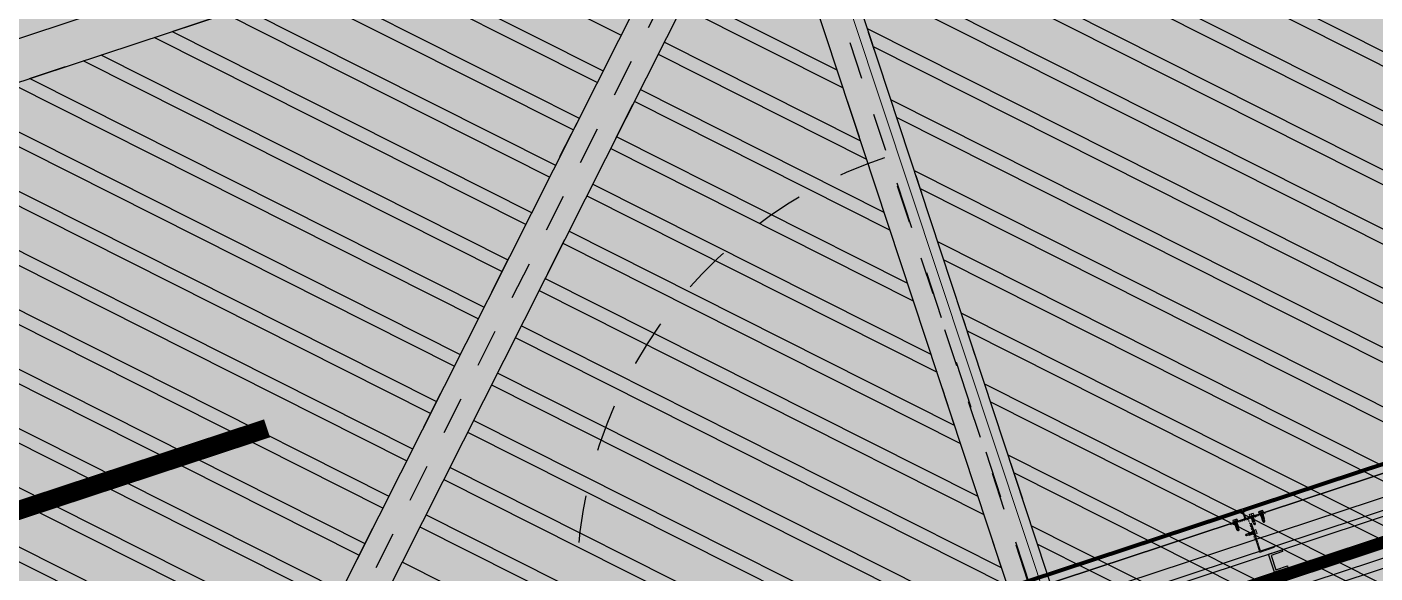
# Model space of a CAD drawing. Header units: metres. Extents: x 678805 to 1359287, y 2747329 to 5497370.
# Drawn here: x 679782.703 to 679786.268, y 2748612.119 to 2748613.563 of the extents above; entities that cross this region are included whole.
import ezdxf

# ---------------------------------------------------------------- set-up
doc = ezdxf.new("R2010")
doc.units = ezdxf.units.M
for name, pattern in [('XREF_MON_BUILDINGS$0$DASH_1', [0.4, 0.1, -0.3]), ('XREF_MON_BUILDINGS$0$Dash_2_', [0.25, 0.125, -0.125]), ('XREF_MON_BUILDINGS$0$Hidden', [0.004, 0.002, -0.002])]:
    doc.linetypes.add(name, pattern=pattern)
for name, color, linetype in [('00_XREF_MON_HSC_PAVEMENT', 7, 'Continuous'), ('00_XREF_TWQ_BUILDINGS', 7, 'Continuous'), ('XREF_MON_BUILDINGS$0$00-Modulos DEFINIDOS', 7, 'Continuous'), ('XREF_MON_BUILDINGS$0$00-Modulos ROOFS', 2, 'Continuous'), ('XREF_MON_BUILDINGS$0$02-L-01_Structure t2', 7, 'Continuous'), ('XREF_MON_BUILDINGS$0$02-L-01_Struture aux', 4, 'Continuous'), ('XREF_MON_BUILDINGS$0$02-L-06_Plan Change', 252, 'Continuous'), ('XREF_MON_BUILDINGS$0$02-L-Insulation', 252, 'Continuous'), ('XREF_MON_BUILDINGS$0$02-L-INT Panel', 5, 'Continuous'), ('XREF_MON_BUILDINGS$0$02-L-panel', 5, 'Continuous'), ('XREF_MON_BUILDINGS$0$02-L-Pergola Arrows', 8, 'Continuous'), ('XREF_MON_BUILDINGS$0$02-L-Pergola Profiles', 8, 'Continuous'), ('XREF_MON_BUILDINGS$0$02-L-Pergola Projection', 8, 'Continuous'), ('XREF_MON_BUILDINGS$0$02-L-Pergola Shades', 15, 'Continuous'), ('XREF_MON_BUILDINGS$0$02-L-Pergola Shades Schematic', 8, 'Continuous')]:
    doc.layers.add(name, color=color, linetype=linetype)
for name, color, linetype, true_color in [('XREF_MON_BUILDINGS$0$0-WIPEOUTS', 7, 'Continuous', 0xffffff), ('XREF_MON_BUILDINGS$0$02-KL-06 Food_Kiosks', 7, 'Continuous', 0xdf5911), ('XREF_MON_BUILDINGS$0$02-L-06_Walls HATCH 01', 9, 'Continuous', 0x808080), ('XREF_MON_BUILDINGS$0$02-L-Pergola Wipeout', 7, 'Continuous', 0xffffff)]:
    doc.layers.add(name, color=color, linetype=linetype, true_color=true_color)
doc.layers.add('XREF_MON_BUILDINGS$0$00-AUX STRUCTURE', color=3, linetype='Continuous', plot=False)
doc.layers.add('XREF_MON_BUILDINGS$0$02-L-Pergola Aux', color=50, linetype='Continuous', plot=False)
for name, color, linetype, lineweight in [('XREF_MON_BUILDINGS$0$02-H-251', 251, 'Continuous', 0), ('XREF_MON_BUILDINGS$0$02-H-254', 254, 'Continuous', 0), ('XREF_MON_BUILDINGS$0$02-L-01_Structure L', 7, 'Continuous', 5), ('XREF_MON_BUILDINGS$0$02-L-01_Structure T', 8, 'Continuous', 5)]:
    doc.layers.add(name, color=color, linetype=linetype, lineweight=lineweight)
doc.layers.add('XREF_MON_HSC_PAVEMENT$0$02-L-Joints-Paviment_06_Concrete Slab in sittu', color=7, linetype='Continuous', lineweight=5, true_color=0x999999)
doc.layers.add('XREF_MON_HSC_PAVEMENT$0$03-TR-Pavement_06_Concrete Slab in situ', color=7, linetype='Continuous', lineweight=9, true_color=0xf7f7f7)
doc.layers.get('XREF_MON_BUILDINGS$0$02-KL-06 Food_Kiosks').off()
doc.linetypes.add('XREF_MON_BUILDINGS$0$BATTING', pattern='A,0.0001,-0.1,[134,ltypeshp.shx,S=0.1,R=0,X=-0.1,Y=0],-0.2,[134,ltypeshp.shx,S=0.1,R=180,X=0.1,Y=0],-0.1', length=0.4001)

# ---------------------------------------------------------------- blocks, each defined once
blk = doc.blocks.new('XREF_MON_BUILDINGS$0$modulo kiosco')
at = {"layer": 'XREF_MON_BUILDINGS$0$0-WIPEOUTS', "true_color": 0xfcfcfc}
h = blk.add_hatch(color=7, dxfattribs=at)
h.dxf.hatch_style = 1
h.paths.add_polyline_path([(119.6986085139215, -61.62058441969566), (119.6986085125245, -56.82058442011476), (124.4986085132696, -56.82058442058042), (124.4986085123383, -61.62058442132547)])
at = {"layer": 'XREF_MON_BUILDINGS$0$00-Modulos ROOFS', "lineweight": 0}
blk.add_lwpolyline([(119.6986085139215, -61.62058441969566), (119.6986085125245, -56.82058442011476), (124.4986085132696, -56.82058442058042), (124.4986085123383, -61.62058442132547)], close=True, dxfattribs=at)
at = {"layer": 'XREF_MON_BUILDINGS$0$00-Modulos ROOFS'}
blk.add_lwpolyline([(124.4986085137352, -57.12058442062698), (124.4986085132696, -56.82058442058042), (124.1986085125245, -56.82058442151174), (119.9986085128039, -56.82058442034759), (119.6986085125245, -56.82058442011476), (119.6986085125245, -57.12058442085981), (119.6986085134558, -61.32058442058042), (119.6986085139215, -61.62058441969566), (119.9986085128039, -61.62058442062698), (124.1986085125245, -61.62058442109264), (124.4986085123383, -61.62058442132547), (124.4986085128039, -61.32058442081325)], close=True, dxfattribs=at)
blk = doc.blocks.new('XREF_MON_BUILDINGS$0$AUTORROSCANTE')
at = {"layer": 'XREF_MON_BUILDINGS$0$02-L-01_Structure t2', "color": 0}
for p, q in [((-31.20000000000002, 5.629165124598842), (-26.19999999999959, 5.62916512459816)), ((-31.19999999999999, -3.410605131648481e-13), (-26.19999999999976, 0)), ((-2.365309734828713, 2.5), (-25, 2.5)), ((0, 0), (-8.999999999999972, 2.5)), ((0, 0), (-3.600692283157343, -1.09366380576239)), ((0, 0), (-2.365309734828713, 2.5)), ((0, 0), (-2.365309734828713, -2.5)), ((-31.20000000000002, -5.629165124598899), (-26.19999999999948, -5.629165124599581)), ((-2.365309734828713, -2.5), (-25, -2.5)), ((-3.600692283157343, -1.09366380576239), (-2.365309734828713, -2.5))]:
    blk.add_line(p, q, dxfattribs=at)
at = {"layer": 'XREF_MON_BUILDINGS$0$02-L-01_Structure t2', "color": 253}
for p, q in [((-25, 3.149999999999977), (-8.999999999999943, 3.150000000000034)), ((-23.47427264461649, -3.14999999999992), (-25, 2.662522019210144)), ((-21.40651940967126, -3.14999999999992), (-23.06020473028568, 3.149999999999864)), ((-19.338766174726, -3.14999999999992), (-20.99245149534045, 3.14999999999992)), ((-17.27101293978083, -3.14999999999992), (-18.92469826039516, 3.150000000000034)), ((-15.20325970483566, -3.14999999999992), (-16.85694502544993, 3.150000000000034)), ((-13.1355064698904, -3.14999999999992), (-14.78919179050473, 3.149999999999977)), ((-11.06775323494514, -3.14999999999992), (-12.72143855555953, 3.149999999999977)), ((-9, -3.14999999999992), (-10.65368532061433, 3.150000000000034)), ((-9, -3.14999999999992), (-8.999999999999972, 3.150000000000034)), ((-25, -3.149999999999977), (-9, -3.149999999999977)), ((-3.600692283157343, -1.09366380576239), (-9, -2.5))]:
    blk.add_line(p, q, dxfattribs=at)
at = {"layer": 'XREF_MON_BUILDINGS$0$02-L-01_Structure t2', "color": 0}
for points in [[(-31.20000000000002, 5.629165124598842), (-26.19999999999996, 5.629165124598842), (-26.19999999999996, -5.629165124599581), (-31.20000000000002, -5.629165124599581)], [(-26.19999999999951, 6.5), (-25, 6.5), (-25, -6.500000000000057), (-26.19999999999951, -6.500000000000057)]]:
    blk.add_lwpolyline(points, close=True, dxfattribs=at)
for centre, start, end in [((-26.98608579049073, 2.367525475711773), 129.2840388374925, 214.1828116507075), ((-26.98608579049073, -2.366719793068796), 145.8304296466695, 230.7332658614822)]:
    blk.add_arc(centre, 4.213914209509284, start, end, dxfattribs=at)
blk = doc.blocks.new('XREF_MON_BUILDINGS$0$ULMA_Montante VV')
at = {"layer": 'XREF_MON_BUILDINGS$0$02-H-251', "ltscale": 125}
h = blk.add_hatch(dxfattribs=at)
h.set_pattern_fill('ANSI31', color=256, scale=0.001, angle=450, style=0)
h.set_pattern_definition([(134.9999999999999, (-0.05125000000043656, -0.00250000000005457), (-0.002245064030267289, -0.002245064030267287), [])])
edge = h.paths.add_edge_path()
edge.add_line((-0.05095000000073924, -0.00250000000005457), (0.04844999999841093, -0.00250000000005457))
edge.add_arc((0.04844999999841093, -0.002200000000129876), 0.0003, 270, 360)
edge.add_line((0.04874999999992724, -0.002200000000129876), (0.04874999999992724, -0.0003000000001520675))
edge.add_arc((0.04844999999841093, -0.0003000000001520675), 0.0003, 0, 90)
edge.add_line((0.04844999999841093, 0), (0, 0))
edge.add_line((0, 0), (0, 0.05719999999996617))
edge.add_arc((-0.0003000000015163096, 0.05719999999996617), 0.0003, 0, 90)
edge.add_line((-0.0003000000015163096, 0.05749999999989086), (-0.002200000000811997, 0.05749999999989086))
edge.add_arc((-0.002200000000811997, 0.05719999999996617), 0.0003, 90, 180)
edge.add_line((-0.002500000000509317, 0.05719999999996617), (-0.002500000000509317, 0))
edge.add_line((-0.002500000000509317, 0), (-0.05095000000073924, 0))
edge.add_arc((-0.05095000000073924, -0.0003000000001520675), 0.0003, 90, 180)
edge.add_line((-0.05125000000043656, -0.0003000000001520675), (-0.05125000000043656, -0.002200000000129876))
edge.add_arc((-0.05095000000073924, -0.002200000000129876), 0.0003, 180, 270)
blk = doc.blocks.new('XREF_MON_BUILDINGS$0$ULMA_Autotaladrante')
at = {"layer": 'XREF_MON_BUILDINGS$0$02-L-01_Structure T', "color": 252}
for p, q in [((-0.02500000000509317, 2.273736754432321e-13), (-0.02263469026956955, 0.00250000000005457)), ((-0.02500000000509317, 2.273736754432321e-13), (-0.01600000000325963, 0.00250000000005457)), ((-0.02500000000509317, 2.273736754432321e-13), (-0.02263469026956955, -0.002499999999599822)), ((-0.02500000000509317, 2.273736754432321e-13), (-0.02139930772136722, -0.001093663805477263)), ((-0.02263469026956955, 0.00250000000005457), (0, 0.00250000000005457)), ((0, 0.003150000000232467), (-0.01600000000325963, 0.003150000000232467)), ((-0.01600000000325963, -0.003149999999777719), (-0.01600000000325963, 0.003150000000232467)), ((-0.01600000000325963, -0.003149999999777719), (-0.01434631468237058, 0.003150000000232467)), ((-0.01393224676803584, -0.003149999999777719), (-0.01227856144714679, 0.003150000000232467)), ((-0.0118644935323573, -0.003149999999777719), (-0.01021080821146825, 0.003150000000232467)), ((-0.00979674029713351, -0.003149999999777719), (-0.008143054976244457, 0.003150000000232467)), ((-0.00772898706190972, -0.003149999999777719), (-0.006075301741020667, 0.003150000000232467)), ((-0.005661233826231182, -0.003149999999777719), (-0.004007548505342129, 0.003150000000232467)), ((-0.003593480591007392, -0.003149999999777719), (-0.001939795270118339, 0.003150000000232467)), ((-0.001525727355783602, -0.003149999999777719), (0, 0.002662522019363678)), ((0.006200000001172157, 0.005629165124673818), (0.001200000000153523, 0.005629165124673818)), ((0.006200000001172157, 2.273736754432321e-13), (0.001200000000153523, 2.273736754432321e-13)), ((-0.02139930772136722, -0.001093663805477263), (-0.02263469026956955, -0.002499999999599822)), ((-0.02263469026956955, -0.002499999999599822), (0, -0.002499999999599822)), ((-0.02139930772136722, -0.001093663805477263), (-0.01600000000325963, -0.002499999999599822)), ((0, -0.003149999999777719), (-0.01600000000325963, -0.003149999999777719)), ((0.006200000001172157, -0.005629165124219071), (0.001200000000153523, -0.005629165124219071))]:
    blk.add_line(p, q, dxfattribs=at)
for points in [[(0.001200000000153523, 0.006499999999959982), (0, 0.006499999999959982), (0, -0.006499999999732609), (0.001200000000153523, -0.006499999999732609)], [(0.006200000001172157, 0.005629165124673818), (0.001200000000153523, 0.005629165124673818), (0.001200000000153523, -0.005629165124219071), (0.006200000001172157, -0.005629165124219071)]]:
    blk.add_lwpolyline(points, close=True, dxfattribs=at)
for centre, start, end in [((0.001986085791031655, 0.002367525475847287), 325.8171883654993, 50.71596115511253), ((0.001986085791031655, -0.002366719792689764), 309.2667341381091, 34.16957033823044)]:
    blk.add_arc(centre, 0.004213914210367771, start, end, dxfattribs=at)
blk = doc.blocks.new('XREF_MON_BUILDINGS$0$ULMA_Escuadra40x80_Seccion')
at = {"layer": 'XREF_MON_BUILDINGS$0$02-H-251', "ltscale": 125}
h = blk.add_hatch(dxfattribs=at)
h.set_pattern_fill('ANSI31', color=256, scale=0.001, angle=360, style=0)
h.set_pattern_definition([(45, (0, 0), (-0.002245064030267288, 0.002245064030267289), [])])
h.paths.add_polyline_path([(0, 0.0799999999994725), (0.002999999989697244, 0.0799999999994725), (0.002999999989697244, 0.002999999999701686), (0.03999999999359716, 0.002999999999701686), (0.03999999999359716, 0), (0, 0)])
at = {"layer": 'XREF_MON_BUILDINGS$0$02-L-01_Structure L', "linetype": 'Continuous'}
blk.add_lwpolyline([(0, 0.0799999999994725), (0.002999999989697244, 0.0799999999994725), (0.002999999989697244, 0.002999999999701686), (0.03999999999359716, 0.002999999999701686), (0.03999999999359716, 0), (0, 0)], close=True, dxfattribs=at)
blk = doc.blocks.new('XREF_MON_BUILDINGS$0$modul 28 ulma')
at = {"layer": 'XREF_MON_BUILDINGS$0$02-H-251', "linetype": 'XREF_MON_BUILDINGS$0$Hidden', "ltscale": 125}
h = blk.add_hatch(dxfattribs=at)
h.set_pattern_fill('ANSI31', color=256, scale=0.001, angle=450, style=0)
h.set_pattern_definition([(135, (175.134262418638, -253.8650506802226), (-0.002245064030267289, -0.002245064030267288), [])])
edge = h.paths.add_edge_path()
edge.add_line((4.773222974172456, 1.772939821247878), (4.773222974172456, 1.774939821247831))
edge.add_line((4.773222974172456, 1.774939821247831), (4.773468384694895, 1.781811315879982))
edge.add_line((4.773468384694895, 1.781811315879982), (4.774412468143198, 1.782690148898969))
edge.add_arc((4.774208060181224, 1.782909733472611), 0.0003, -47.04999999999998, 42.95000000001143)
edge.add_line((4.774427644754867, 1.783114141434812), (4.773548638106292, 1.784058411403653))
edge.add_line((4.773548638106292, 1.784058411403653), (4.773611149483401, 1.785808729939067))
edge.add_line((4.773611149483401, 1.785808729939067), (4.774555271629795, 1.786687598981548))
edge.add_arc((4.774350863666911, 1.786907183555418), 0.0003, -47.04999999998516, 42.95000000001143)
edge.add_line((4.774570448240554, 1.787111591517619), (4.773691405563256, 1.788055900190916))
edge.add_line((4.773691405563256, 1.788055900190916), (4.77415409499659, 1.801011204308811))
edge.add_arc((4.776152820704881, 1.800939821247898), 0.002, 90, 177.9545915111138, ccw=False)
edge.add_line((4.776152820704881, 1.802939821247851), (4.782882175184711, 1.802939821247851))
edge.add_line((4.782882175184711, 1.802939821247851), (4.792222974172689, 1.802939821247851))
edge.add_line((4.792222974172689, 1.802939821247851), (4.792222974172689, 1.797789821247893))
edge.add_line((4.792222974172689, 1.797789821247893), (4.793222974172893, 1.797789821247893))
edge.add_line((4.793222974172893, 1.797789821247893), (4.793222974172893, 1.803107215090354))
edge.add_arc((4.79352297417259, 1.803107215090354), 0.0003, -240.00000000000432, -180, ccw=False)
edge.add_line((4.793372974172741, 1.803367022711559), (4.796253358929932, 1.805030013626624))
edge.add_arc((4.796103358930083, 1.80528982124783), 0.0003, -59.99999999998553, 119.9999999999957)
edge.add_line((4.795953358930235, 1.805549628869035), (4.793672974172439, 1.804233048115198))
edge.add_arc((4.79352297417259, 1.804492855736403), 0.0003, -180, -60.00000000000432, ccw=False)
edge.add_line((4.793222974172893, 1.804492855736403), (4.793222974172893, 1.81223982124779))
edge.add_line((4.793222974172893, 1.81223982124779), (4.792222974172689, 1.81223982124779))
edge.add_line((4.792222974172689, 1.81223982124779), (4.792222974172689, 1.806239821247932))
edge.add_line((4.792222974172689, 1.806239821247932), (4.790472974172332, 1.806239821247932))
edge.add_arc((4.790472974172332, 1.805989821247881), 0.0002500000000000272, 90, 270)
edge.add_line((4.790472974172332, 1.80573982124783), (4.792222974172689, 1.80573982124783))
edge.add_line((4.792222974172689, 1.80573982124783), (4.792222974172689, 1.804739821247854))
edge.add_line((4.792222974172689, 1.804739821247854), (4.775978551330952, 1.804739821247854))
edge.add_arc((4.775978551330952, 1.806739821247807), 0.002, -172.55258314980222, -90, ccw=False)
edge.add_line((4.773995422862897, 1.806480588768314), (4.773222974172456, 1.812389821247866))
edge.add_line((4.773222974172456, 1.812389821247866), (4.771422974172453, 1.812389821247866))
edge.add_line((4.771422974172453, 1.812389821247866), (4.771422974172453, 1.772939821247878))
edge.add_line((4.771422974172453, 1.772939821247878), (4.773222974172456, 1.772939821247878))
at = {"layer": 'XREF_MON_BUILDINGS$0$02-H-254', "ltscale": 125}
h = blk.add_hatch(dxfattribs=at)
h.set_pattern_fill('ANSI31', color=256, scale=0.0005, angle=90, style=0)
h.set_pattern_definition([(135, (175.006958869324, -254.0078088947583), (-0.001122532015133644, -0.001122532015133644), [])])
h.paths.add_polyline_path([(4.800116591471687, 1.806439821267404), (4.800116591471688, 2.40130928472314), (4.795184403305636, 2.40130928472314), (4.795186131443599, 1.806439821267404)])
h = blk.add_hatch(dxfattribs=at)
h.set_pattern_fill('ANSI31', color=256, scale=0.0005, angle=90, style=0)
h.set_pattern_definition([(135, (175.006958869324, -254.6078088947583), (-0.001122532015133644, -0.001122532015133644), [])])
h.paths.add_polyline_path([(4.800116591471687, 1.206439821267405), (4.800116591471688, 1.80130928472314), (4.795184403305636, 1.80130928472314), (4.795186131443599, 1.206439821267405)])
at = {"layer": 'XREF_MON_BUILDINGS$0$02-L-01_Struture aux'}
for p, q in [((4.773285106204766, 0.03665190115758583), (4.77328510620473, 4.763445225958968)), ((4.773374305776084, 4.763445225959037), (4.773374305790455, 0.03665190115751661))]:
    blk.add_line(p, q, dxfattribs=at)
at = {"layer": 'XREF_MON_BUILDINGS$0$02-L-01_Struture aux', "linetype": 'Continuous'}
for p, q in [((4.585027391904987, 4.520003940443621), (4.585027391904987, 0.2800039404436276)), ((4.615027391904391, 4.520003940443621), (4.615027391904391, 0.2800039404436276))]:
    blk.add_line(p, q, dxfattribs=at)
at = {"layer": 'XREF_MON_BUILDINGS$0$02-L-01_Struture aux', "linetype": 'XREF_MON_BUILDINGS$0$Hidden'}
for p, q in [((4.771422974172453, 1.772939821247878), (4.771422974172453, 1.812389821247866)), ((4.771422974172453, 1.812389821247866), (4.773222974172456, 1.812389821247866)), ((4.773995422862897, 1.806480588768314), (4.773222974172456, 1.812389821247866)), ((4.774412468143198, 1.782690148898969), (4.773468384694895, 1.781811315879982)), ((4.773611149483401, 1.785808729939067), (4.773548638106292, 1.784058411403653)), ((4.774427644754867, 1.783114141434812), (4.773548638106292, 1.784058411403653)), ((4.774555271629795, 1.786687598981548), (4.773611149483401, 1.785808729939067)), ((4.77415409499659, 1.801011204308811), (4.773691405563256, 1.788055900190916)), ((4.774570448240554, 1.787111591517619), (4.773691405563256, 1.788055900190916)), ((4.775978551330952, 1.804739821247854), (4.792222974172689, 1.804739821247854)), ((4.776152820704881, 1.802939821247851), (4.782882175184711, 1.802939821247851)), ((4.782882175184711, 1.802939821247851), (4.792222974172689, 1.802939821247851)), ((4.790472974172332, 1.806439821247882), (4.792222974172689, 1.806439821247939)), ((4.790472974172332, 1.805939821247837), (4.792222974172689, 1.805939821247837)), ((4.792222974172689, 1.806439821247939), (4.792222974172689, 1.81223982124779)), ((4.792222974172689, 1.81223982124779), (4.793222974172893, 1.81223982124779)), ((4.792222974172689, 1.804739821247854), (4.792222974172689, 1.805939821247837)), ((4.792222974172689, 1.797789821247893), (4.792222974172689, 1.802939821247851)), ((4.792222974172689, 1.797789821247893), (4.793222974172893, 1.797789821247893)), ((4.793222974172893, 1.804492855736403), (4.793222974172893, 1.81223982124779)), ((4.793222974172893, 1.797789821247893), (4.793222974172893, 1.803107215090354)), ((4.796253358929932, 1.805030013626624), (4.793372974172741, 1.803367022711559)), ((4.795953358930235, 1.805549628869035), (4.793672974172439, 1.804233048115198)), ((4.771422974172453, 1.772939821247878), (4.773222974172456, 1.772939821247878)), ((4.773468384694895, 1.781811315879982), (4.773222974172456, 1.774939821247831)), ((4.773222974172456, 1.774189821247906), (4.773222974172456, 1.774939821247831)), ((4.773222974172456, 1.772939821247878), (4.773222974172456, 1.774939821247831))]:
    blk.add_line(p, q, dxfattribs=at)
at = {"layer": 'XREF_MON_BUILDINGS$0$02-L-01_Struture aux'}
for points in [[(4.792409661518953, 0.1303054703871283), (4.79240965781337, 4.763445225973808)], [(4.793179809683171, 4.763445225974405), (4.793179813388754, 0.1303054703871283)]]:
    blk.add_lwpolyline(points, dxfattribs=at)
at = {"layer": 'XREF_MON_BUILDINGS$0$02-L-01_Struture aux', "linetype": 'Continuous'}
blk.add_lwpolyline([(4.615027391917067, 1.737537783163702), (4.615027391910729, 1.775003940454781), (4.665027391910741, 1.775003940454781), (4.665027391910712, 1.737537783163702), (4.660027391910717, 1.737537783163702), (4.660027391910745, 1.770003940454757), (4.620027391911577, 1.770003940454757), (4.620027391917063, 1.737537783156085), (4.615027391917067, 1.737537783156085)], dxfattribs=at)
at = {"layer": 'XREF_MON_BUILDINGS$0$02-L-01_Struture aux', "linetype": 'XREF_MON_BUILDINGS$0$Hidden'}
for centre, radius, start, end in [((4.775978551330952, 1.806739821247807), 0.002, 187.4474168504476, 270), ((4.776152820704881, 1.800939821247898), 0.002, 90.00000000000001, 177.9545915139034), ((4.774208060181224, 1.782909733472611), 0.0003, 312.9499999742432, 42.95000000603294), ((4.774350863666911, 1.786907183555418), 0.0003, 312.9500000717973, 42.95000000603294), ((4.790472974172332, 1.806189821247888), 0.0002500000000000272, 90.00000000000001, 270), ((4.79352297417259, 1.804492855736403), 0.0003, 180, 299.9999999682886), ((4.79352297417259, 1.803107215090354), 0.0003, 119.9999999682896, 180), ((4.796103358930083, 1.80528982124783), 0.0003, 299.9999999682886, 119.9999999682896)]:
    blk.add_arc(centre, radius, start, end, dxfattribs=at)
at = {"layer": 'XREF_MON_BUILDINGS$0$02-L-Insulation', "linetype": 'XREF_MON_BUILDINGS$0$BATTING', "ltscale": 0.08}
blk.add_line((4.713394025653911, 4.714740308713451), (4.713394025653911, 0.08663730668226999), dxfattribs=at)
at = {"layer": 'XREF_MON_BUILDINGS$0$02-L-Insulation', "linetype": 'XREF_MON_BUILDINGS$0$BATTING', "ltscale": 0.04}
blk.add_line((4.560027391898331, 0.2900039404345804), (4.560027391898331, 4.520003940434533), dxfattribs=at)
at = {"layer": 'XREF_MON_BUILDINGS$0$02-L-INT Panel', "linetype": 'Continuous'}
for p, q in [((4.680027391902598, 4.680003940437194), (4.680027391901262, 0.1200039404331434)), ((4.535027391902531, 4.520003940435165), (4.535027391902531, 0.2800039404351651)), ((4.665027391904403, 4.520003940435165), (4.665027391904403, 0.2800039404351651)), ((4.680027391904702, 4.520003940435165), (4.680027391904389, 0.2800039404351651))]:
    blk.add_line(p, q, dxfattribs=at)
at = {"layer": 'XREF_MON_BUILDINGS$0$02-L-panel'}
for points in [[(4.795185751897415, 2.40130928472314), (4.800116591471688, 2.40130928472314), (4.800116591471687, 1.806439821267404), (4.795191105774927, 1.806439821267404), (4.795185751897415, 2.40130928472314)], [(4.795185751897415, 1.80130928472314), (4.800116591471688, 1.80130928472314), (4.800116591471687, 1.206439821267405), (4.795191105774927, 1.206439821267405), (4.795191105774927, 1.80130928472314)]]:
    blk.add_lwpolyline(points, dxfattribs=at)
at = {"layer": 'XREF_MON_BUILDINGS$0$02-L-panel', "ltscale": 125}
blk.add_lwpolyline([(4.795191105774928, 1.806439821267404), (4.800116591471688, 1.806439821267404)], dxfattribs=at)
at = {"layer": 'XREF_MON_BUILDINGS$0$02-L-01_Struture aux'}
for name, p, rotation in [('XREF_MON_BUILDINGS$0$ULMA_Montante VV', (4.768922974172313, 1.798090193161404), 90), ('XREF_MON_BUILDINGS$0$ULMA_Escuadra40x80_Seccion', (4.676860070232429, 1.795590193160611), 270), ('XREF_MON_BUILDINGS$0$ULMA_Autotaladrante', (4.731588481336162, 1.792590193172732), 270.009482109194), ('XREF_MON_BUILDINGS$0$ULMA_Autotaladrante', (4.774795655034866, 1.785322502857714), 0.004741052066469309)]:
    blk.add_blockref(name, p, dxfattribs=dict(at, rotation=rotation))
at = {"layer": 'XREF_MON_BUILDINGS$0$02-L-01_Struture aux', "xscale": -0.001000000003841706, "yscale": 0.000999999996565748, "zscale": 0.001}
for p in [(4.748472974268339, 1.831537527827739), (4.748595522058282, 1.759694481352729)]:
    blk.add_blockref('XREF_MON_BUILDINGS$0$AUTORROSCANTE', p, dxfattribs=at)
blk = doc.blocks.new('XREF_MON_BUILDINGS$0$Kiosk door')
at = {"linetype": 'XREF_MON_BUILDINGS$0$Dash_2_'}
blk.add_wipeout([(-0.3650003588485287, -0.20273887368162846), (-0.3649995805811452, 0.09726091754812582), (0.834999707727285, 0.09726091754812582), (0.8349996411514713, -0.20273888156785946)], dxfattribs=at).dxf.layer = 'XREF_MON_BUILDINGS$0$0-WIPEOUTS'
at = {"layer": 'XREF_MON_BUILDINGS$0$02-L-06_Walls HATCH 01', "linetype": 'Continuous'}
h = blk.add_hatch(color=256, dxfattribs=at)
h.dxf.hatch_style = 1
h.paths.add_polyline_path([(0.8349997775229442, 0.09726260458085129), (0.7350005010742805, 0.09726468567793631), (0.7350005714583424, -0.1827374759855043), (0.8349998004780701, -0.1827409063021986)])
h.paths.add_polyline_path([(-0.2649995567047153, 0.09726103613911455), (-0.3649998889106872, 0.09726103613911455), (-0.3649999365919983, -0.1827395266227524), (-0.2649996043860263, -0.1827395266227524)])
at = {"linetype": 'Continuous'}
blk.add_line((0.8349996411514713, -0.2027388816146684), (0.8349996602950842, 0.09726091754812624), dxfattribs=at)
for points in [[(-0.3649999363518257, 0.09726091754812596), (-0.2649995805807295, 0.09726091754812596), (-0.2649996471565431, -0.1827395200508933), (-0.3650000029276393, -0.1827395200508933)], [(0.8349996602950842, 0.09726091754812624), (0.7350004194192705, 0.0972635265395761), (0.735000352843457, -0.1827378866425775), (0.8349995937192707, -0.1827404956340273)]]:
    blk.add_lwpolyline(points, close=True, dxfattribs=at)
at = {"layer": 'XREF_MON_BUILDINGS$0$02-L-06_Plan Change', "linetype": 'Continuous'}
for p, q in [((0.6349999970723608, -0.1827395266227524), (-0.3650000029276393, -0.1827395266227524)), ((-0.3650000029276393, -0.1827395266227524), (-0.3650000029276393, -0.2027388736816308))]:
    blk.add_line(p, q, dxfattribs=at)
at = {"layer": 'XREF_MON_BUILDINGS$0$02-L-06_Plan Change', "linetype": 'XREF_MON_BUILDINGS$0$Dash_2_'}
blk.add_line((0.8349992605688576, -0.182739522224247), (0.8350023100480466, -1.382739947271413), dxfattribs=at)
blk.add_lwpolyline([(0.8349997077205344, 0.09726376371885229), (-0.3649999363518257, 0.09726091754812596)], dxfattribs=at)
at = {"layer": 'XREF_MON_BUILDINGS$0$02-L-06_Plan Change', "linetype": 'Continuous'}
blk.add_lwpolyline([(-0.3650000029276393, -0.2027388736816308), (0.8349996411514713, -0.2027388815678594), (0.8349996411514713, -0.1827395279371219), (-0.3650000029276393, -0.1827395200508933)], close=True, dxfattribs=at)
at = {"layer": 'XREF_MON_BUILDINGS$0$02-L-06_Plan Change', "linetype": 'XREF_MON_BUILDINGS$0$Dash_2_'}
blk.add_arc((0.8349992605718095, -0.1827406837752702), 1.199999263500018, 179.9999441634501, 270.0001456018545, dxfattribs=at)
blk = doc.blocks.new('XREF_MON_BUILDINGS$0$A$C35545478')
at = {"linetype": 'Continuous'}
blk.add_blockref('XREF_MON_BUILDINGS$0$modul 28 ulma', (-4.800116591471687, -4.8000931399975), dxfattribs=at)
at = {"layer": 'XREF_MON_BUILDINGS$0$02-L-06_Walls HATCH 01', "linetype": 'Continuous', "xscale": -1, "rotation": 90}
blk.add_blockref('XREF_MON_BUILDINGS$0$Kiosk door', (-0.2028282820212155, -1.564999696284076), dxfattribs=at)
at = {"layer": 'XREF_MON_BUILDINGS$0$00-AUX STRUCTURE', "linetype": 'Continuous', "const_width": 0.03}
blk.add_lwpolyline([(-0.2000891995704208, -4.520089199562022), (-0.2000891995704208, -2.400089199553861)], dxfattribs=at)
blk = doc.blocks.new('XREF_MON_BUILDINGS$0$lamas aluminiotriangulo')
for points in [[(680245.9499340556, 2748655.909038722), (680244.182430359, 2748657.676542419)], [(680244.182430359, 2748657.627044943), (680245.9251853178, 2748655.884289984)], [(680245.8509391058, 2748655.810043772), (680244.182430359, 2748657.478552522)], [(680244.182430359, 2748657.429055046), (680245.8261903683, 2748655.785295034)], [(680245.751944156, 2748655.711048822), (680244.182430359, 2748657.280562621)], [(680244.182430359, 2748657.231065146), (680245.7271954184, 2748655.686300084)], [(680245.6529492065, 2748655.612053873), (680244.182430359, 2748657.082572722)], [(680244.182430359, 2748657.033075246), (680245.6282004687, 2748655.587305135)], [(680245.5539542567, 2748655.513058923), (680244.1824303591, 2748656.884582822)], [(680244.1824303591, 2748656.835085346), (680245.5292055189, 2748655.488310185)], [(680245.4549593069, 2748655.414063973), (680244.1824303591, 2748656.686592923)], [(680244.1824303591, 2748656.637095447), (680245.4302105691, 2748655.389315235)], [(680245.3559643574, 2748655.315069023), (680244.1824303591, 2748656.488603022)], [(680244.1824303591, 2748656.439105547), (680245.3312156196, 2748655.290320286)], [(680245.2569694076, 2748655.216074073), (680244.1824303591, 2748656.290613123)], [(680244.1824303591, 2748656.241115647), (680245.2322206697, 2748655.191325336)], [(680245.1579744578, 2748655.117079124), (680244.1824303591, 2748656.092623224)], [(680244.1824303591, 2748656.043125748), (680245.1332257203, 2748655.092330386)], [(680245.0589795081, 2748655.018084174), (680244.1824303591, 2748655.894633324)], [(680244.182430359, 2748655.845135849), (680245.0342307702, 2748654.993335436)], [(680244.9599845583, 2748654.919089224), (680244.1824303591, 2748655.696643424)], [(680244.1824303591, 2748655.647145948), (680244.9352358204, 2748654.894340486)], [(680244.8609896088, 2748654.820094274), (680244.1824303591, 2748655.498653525)], [(680247.2067523265, 2748654.008753279), (680245.7059822154, 2748655.509523388)], [(680244.1824303591, 2748655.449156049), (680244.8362408709, 2748654.795345536)], [(680245.631736003, 2748655.435277176), (680247.0582599026, 2748654.008753279)], [(680247.0087624268, 2748654.008753279), (680245.6069872655, 2748655.410528438)], [(680245.5327410533, 2748655.336282226), (680246.8602700034, 2748654.008753279)], [(680244.1824303594, 2748655.300663624), (680244.7619946589, 2748654.721099325)], [(680246.8107725276, 2748654.008753279), (680245.5079923158, 2748655.311533488)], [(680244.1824303592, 2748655.251166149), (680244.7372459212, 2748654.696350587)], [(680246.6127826275, 2748654.008753279), (680245.408997366, 2748655.212538539)], [(680245.4337461034, 2748655.237287277), (680246.6622801028, 2748654.008753279)], [(680245.3347511536, 2748655.138292327), (680246.4642902032, 2748654.008753279)], [(680244.6629997093, 2748654.622104375), (680244.1824303591, 2748655.102673726)], [(680246.4147927273, 2748654.008753279), (680245.3100024161, 2748655.113543589)], [(680244.1824303591, 2748655.05317625), (680244.6382509717, 2748654.597355637)], [(680245.2357562042, 2748655.039297377), (680246.2663003035, 2748654.008753279)], [(680246.2168028275, 2748654.008753279), (680245.2110074663, 2748655.01454864)], [(680245.1367612544, 2748654.940302427), (680246.0683104043, 2748654.008753279)], [(680244.5640047593, 2748654.523109425), (680244.1824303592, 2748654.904683825)], [(680246.0188129285, 2748654.008753279), (680245.1120125165, 2748654.915553689)], [(680245.0377663046, 2748654.841307478), (680245.8703205036, 2748654.008753279)], [(680245.8208230283, 2748654.008753279), (680245.0130175668, 2748654.81655874)], [(680245.6228331286, 2748654.008753279), (680244.9140226169, 2748654.71756379)], [(680244.9387713548, 2748654.742312528), (680245.6723306044, 2748654.008753279)], [(680245.4743407047, 2748654.008753279), (680244.8397764055, 2748654.643317578)], [(680245.4248432289, 2748654.008753279), (680244.8150276676, 2748654.61856884)], [(680244.7407814556, 2748654.544322629), (680245.2763508057, 2748654.008753279)], [(680245.2268533297, 2748654.008753279), (680244.7160327177, 2748654.519573891)], [(680244.6417865058, 2748654.445327679), (680245.0783609049, 2748654.008753279)], [(680245.0288634296, 2748654.008753279), (680244.6170377679, 2748654.420578941)], [(680244.8308735299, 2748654.008753279), (680244.5180428181, 2748654.321583991)], [(680244.542791556, 2748654.346332729), (680244.8803710068, 2748654.008753279)], [(680246.3345229826, 2748651.771409394), (680244.2071790965, 2748653.898753279)], [(680246.4087691946, 2748651.845655606), (680244.35567152, 2748653.898753279)], [(680244.4051689956, 2748653.898753279), (680246.4335179324, 2748651.870404344)], [(680246.5077641442, 2748651.944650555), (680244.5536614204, 2748653.898753279)], [(680244.603158896, 2748653.898753279), (680246.5325128823, 2748651.969399293)], [(680246.6067590942, 2748652.043645505), (680244.7516513198, 2748653.898753279)], [(680244.8011487954, 2748653.898753279), (680246.631507832, 2748652.068394243)], [(680246.7057540439, 2748652.142640455), (680244.9496412195, 2748653.898753279)], [(680244.9991386951, 2748653.898753279), (680246.7305027819, 2748652.167389193)], [(680246.8047489935, 2748652.241635405), (680245.1476311169, 2748653.898753279)], [(680245.1971285925, 2748653.898753279), (680246.8294977313, 2748652.266384142)], [(680246.9037439433, 2748652.340630354), (680245.3456210169, 2748653.898753279)], [(680245.3951184925, 2748653.898753279), (680246.9284926811, 2748652.365379092)], [(680247.0027388929, 2748652.439625304), (680245.5436109164, 2748653.898753279)], [(680245.593108392, 2748653.898753279), (680247.0274876307, 2748652.464374042)], [(680247.1017338429, 2748652.538620254), (680245.741600816, 2748653.898753279)], [(680245.7910982916, 2748653.898753279), (680247.1264825807, 2748652.563368992)], [(680247.2007287926, 2748652.637615204), (680245.9395907152, 2748653.898753279)], [(680245.989088191, 2748653.898753279), (680247.2254775304, 2748652.662363942)], [(680247.2997237424, 2748652.736610153), (680246.1375806156, 2748653.898753279)], [(680246.1870780912, 2748653.898753279), (680247.32447248, 2748652.761358891)], [(680244.1824303594, 2748653.874004542), (680246.3097742449, 2748651.746660656)], [(680246.235528033, 2748651.672414444), (680244.1824303595, 2748653.725512119)], [(680244.1824303595, 2748653.676014643), (680246.2107792951, 2748651.647665706)]]:
    blk.add_lwpolyline(points)
blk = doc.blocks.new('XREF_MON_BUILDINGS$0$PERGOLA PLEGADA')
at = {"layer": 'XREF_MON_BUILDINGS$0$02-L-Pergola Wipeout', "true_color": 0xfcfcfc}
h = blk.add_hatch(color=7, dxfattribs=at)
h.dxf.hatch_style = 1
h.paths.add_polyline_path([(4.612218253081664, 9.290000000968575), (0.3099999981932342, 4.987781745847315), (0.3099999986588955, 9.290000000037253)])
h.paths.add_polyline_path([(0.332781744771637, 4.855000000447035), (4.744999998947605, 9.267218254506588), (4.744999999529682, 4.900563496164978), (4.699436504277401, 4.855000000447035)])
h.paths.add_polyline_path([(4.854999999050051, 9.290000001899898), (9.13443650235422, 9.29000000236556), (4.854999999632128, 5.010563495568931)])
h.paths.add_polyline_path([(9.289999997243285, 9.134436507709324), (9.289999997825362, 4.855000001844019), (5.010563491727225, 4.855000000912696)])
h.paths.add_polyline_path([(4.900563491159119, 4.745000001043081), (9.267218253924511, 4.745000001508743), (4.85500000033062, 0.3327817460522056), (4.854999999166466, 4.699436508584768)])
h.paths.add_polyline_path([(9.289999997825362, 4.612218253780156), (9.289999998291023, 0.3100000019185245), (4.987781747244298, 0.3100000009872019)])
h.paths.add_polyline_path([(0.465563491685316, 0.3100000000558794), (4.744999999064021, 4.589436508249491), (4.745000000111759, 0.3100000014528632)])
h.paths.add_polyline_path([(0.3099999980768189, 4.745000000111759), (4.589436504989862, 4.745000000111759), (0.3099999976111576, 0.4655634895898402)])
h.paths.add_polyline_path([(9.399999998277053, 0.2000000020489097), (0.1999999997206032, 0.1999999997206032), (0.1999999986728653, 9.399999999906868), (9.399999999324791, 9.400000001769513)])
at = {"layer": 'XREF_MON_BUILDINGS$0$02-L-Pergola Arrows', "color": 253, "const_width": 0.05}
blk.add_lwpolyline([(6.583975618239492, 1.385520171839744), (8.214479824760929, 1.385520171839744), (8.214479823596776, 3.016024380922318)], dxfattribs=at)
at = {"layer": 'XREF_MON_BUILDINGS$0$02-L-Pergola Aux', "linetype": 'XREF_MON_BUILDINGS$0$Dash_2_', "ltscale": 0.5}
for p, q in [((4.799999999231659, 4.800000000279397), (4.800000000162981, 0.2000000001862645)), ((4.800000000162981, 0.2000000001862645), (9.399999999324791, 4.800000001210719))]:
    blk.add_line(p, q, dxfattribs=at)
at = {"layer": 'XREF_MON_BUILDINGS$0$02-L-Pergola Profiles'}
for p, q in [((4.832218254334293, 0.3100000005215406), (9.267218253924511, 4.745000001974404)), ((4.854999999050051, 4.74500000057742), (4.85500000033062, 0.3100000000558794)), ((4.987781746196561, 0.3100000000558794), (9.289999999455176, 4.612218255642802)), ((4.744999999064021, 4.589436508715153), (4.744999999995343, 0.3100000000558794))]:
    blk.add_line(p, q, dxfattribs=at)
for points in [[(9.399999998277053, 0.2000000020489097), (0.1999999997206032, 0.1999999997206032), (0.1999999986728653, 9.399999999906868), (9.399999999324791, 9.400000001769513)], [(0.3099999986588955, 9.290000000037253), (9.289999997243285, 9.29000000236556), (9.289999998291023, 0.3100000019185245), (0.3099999976111576, 0.3100000000558794)]]:
    blk.add_lwpolyline(points, close=True, dxfattribs=at)
at = {"layer": 'XREF_MON_BUILDINGS$0$02-L-Pergola Projection', "linetype": 'XREF_MON_BUILDINGS$0$DASH_1'}
for p, q in [((4.832218254334293, 0.3100000005215406), (9.267218253924511, 4.745000001974404)), ((4.854999999050051, 4.74500000057742), (4.85500000033062, 0.3100000000558794)), ((4.987781746196561, 0.3100000000558794), (9.289999999455176, 4.612218255642802)), ((4.744999999064021, 4.589436508715153), (4.744999999995343, 0.3100000000558794))]:
    blk.add_line(p, q, dxfattribs=at)
for points in [[(9.399999998277053, 0.2000000020489097), (0.1999999997206032, 0.1999999997206032), (0.1999999986728653, 9.399999999906868), (9.399999999324791, 9.400000001769513)], [(0.3099999986588955, 9.290000000037253), (9.289999997243285, 9.29000000236556), (9.289999998291023, 0.3100000019185245), (0.3099999976111576, 0.3100000000558794)]]:
    blk.add_lwpolyline(points, close=True, dxfattribs=at)
at = {"layer": 'XREF_MON_BUILDINGS$0$02-L-Pergola Shades', "xscale": -1, "rotation": 270.0000000152252}
blk.add_blockref('XREF_MON_BUILDINGS$0$lamas aluminiotriangulo', (-2748649.153572517, -680243.8731607608), dxfattribs=at)
at = {"layer": 'XREF_MON_BUILDINGS$0$02-L-Pergola Shades Schematic', "xscale": -1, "rotation": 270.0000000152252}
blk.add_blockref('XREF_MON_BUILDINGS$0$lamas aluminiotriangulo', (-2748649.153572517, -680243.8731607608), dxfattribs=at)
blk = doc.blocks.new('XREF_MON_BUILDINGS')
at = {"layer": 'XREF_MON_BUILDINGS$0$02-KL-06 Food_Kiosks', "linetype": 'Continuous', "rotation": 18.26515244430689}
blk.add_blockref('XREF_MON_BUILDINGS$0$modulo kiosco', (679651.5959124656, 2748627.791056332, -5.634408346884291e-06), dxfattribs=at)
at = {"layer": 'XREF_MON_BUILDINGS$0$00-Modulos DEFINIDOS', "rotation": 108.2651517784787}
blk.add_blockref('XREF_MON_BUILDINGS$0$A$C35545478', (679783.0715349533, 2748611.348776795, 2.192747626645143e-06), dxfattribs=at)
at = {"layer": 'XREF_MON_BUILDINGS$0$02-L-Pergola Projection', "rotation": 198.2651524461591}
blk.add_blockref('XREF_MON_BUILDINGS$0$PERGOLA PLEGADA', (679789.156041937, 2748615.880575608, -4.263405806781209e-06), dxfattribs=at)
blk = doc.blocks.new('XREF_MON_HSC_PAVEMENT')
at = {"layer": 'XREF_MON_HSC_PAVEMENT$0$03-TR-Pavement_06_Concrete Slab in situ', "linetype": 'Continuous'}
h = blk.add_hatch(color=256, dxfattribs=at)
h.dxf.hatch_style = 1
h.paths.add_polyline_path([(679764.8595081758, 2748618.962261748), (679827.2147204854, 2748639.558390062), (679835.4556343118, 2748614.728242476), (679775.6626727318, 2748586.251462926)])
at = {"layer": 'XREF_MON_HSC_PAVEMENT$0$02-L-Joints-Paviment_06_Concrete Slab in sittu'}
blk.add_lwpolyline([(679784.5880220287, 2748614.489120993), (679787.2860629121, 2748606.359834031)], dxfattribs=at)

msp = doc.modelspace()

# ---------------------------------------------------------------- block references
at = {"layer": '00_XREF_MON_HSC_PAVEMENT'}
msp.add_blockref('XREF_MON_HSC_PAVEMENT', (0, 0), dxfattribs=at)

# ---------------------------------------------------------------- next in the draw order: block references
at = {"layer": '00_XREF_TWQ_BUILDINGS'}
msp.add_blockref('XREF_MON_BUILDINGS', (0, 0), dxfattribs=at)

# ---------------------------------------------------------------- next in the draw order: block references
msp.add_blockref('XREF_MON_BUILDINGS', (0, 0))

doc.saveas('drawing.dxf')
